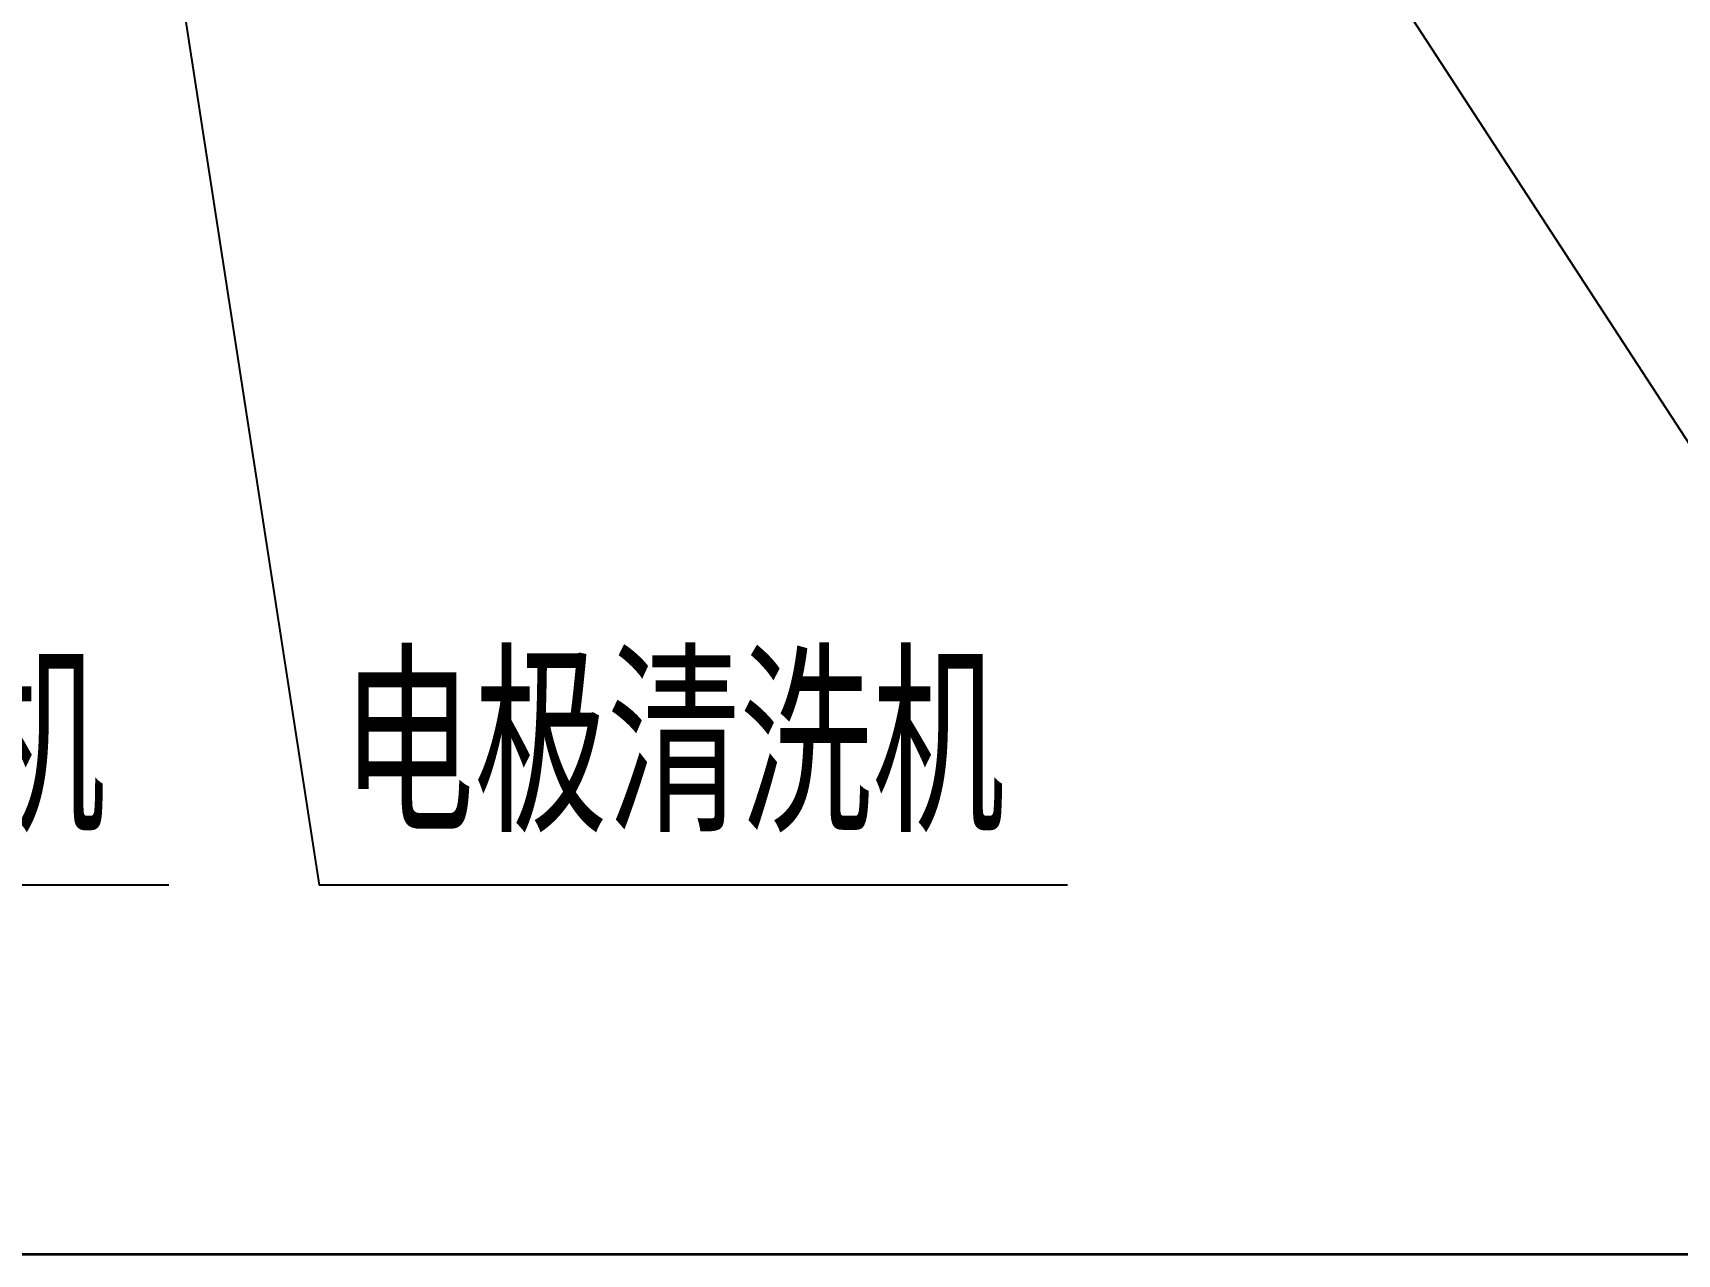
# Model space of a CAD drawing. Header units: millimetres. Extents: x 0 to 420, y 0 to 297.
# Drawn here: x 293.23 to 326.64, y 103.19 to 128.02 of the extents above; entities that cross this region are included whole.
import ezdxf

# ---------------------------------------------------------------- set-up
doc = ezdxf.new("R2010")
doc.units = ezdxf.units.MM
doc.layers.add('尺寸线层', color=150, linetype='Continuous')
doc.styles.add('SLDTEXTSTYLE0', font='TXT', dxfattribs={"width": 0.7, "bigfont": 'bigfont'})
doc.dimstyles.new('SLDDIMSTYLE1', dxfattribs={"dimtxt": 0.18, "dimasz": 1.016, "dimexe": 0, "dimexo": 0.0625, "dimgap": 0, "dimtad": 0, "dimtih": 1, "dimtoh": 1, "dimdec": 0, "dimrnd": 1e-09, "dimzin": 0, "dimdsep": 46, "dimtxsty": 'Standard', "dimblk1": 'DOT', "dimblk2": 'DOT', "dimsah": 1, "dimcen": 0.09, "dimadec": 0, "dimazin": 0, "dimtfac": 1.016, "dimtdec": 0, "dimtofl": 0, "dimtmove": 0, "dimatfit": 3, "dimldrblk": 'DOT', "dimfxl": 0, "dimfrac": 2, "dimtolj": 1, "dimtzin": 0, "dimarcsym": 0})
doc.dimstyles.new('SLDDIMSTYLE2', dxfattribs={"dimtxt": 0.18, "dimasz": 3.302, "dimexe": 0, "dimexo": 0.0625, "dimgap": 0, "dimtad": 0, "dimtih": 1, "dimtoh": 1, "dimdec": 0, "dimrnd": 1e-09, "dimzin": 0, "dimdsep": 46, "dimtxsty": 'Standard', "dimsah": 1, "dimcen": 0.09, "dimadec": 0, "dimazin": 0, "dimtfac": 3.302, "dimtdec": 0, "dimtofl": 0, "dimtmove": 0, "dimatfit": 3, "dimfxl": 0, "dimfrac": 2, "dimtolj": 1, "dimtzin": 0, "dimarcsym": 0})

# ---------------------------------------------------------------- blocks, each defined once
blk = doc.blocks.new('SW_NOTE_0_1')
at = {"layer": '尺寸线层', "color": 0}
blk.add_line((15.199, 0), (0, 0), dxfattribs=at)
at = {"layer": '尺寸线层', "color": 0, "insert": (0.436, 4.574), "char_height": 3.5, "attachment_point": 1, "style": 'SLDTEXTSTYLE0'}
blk.add_mtext('手动清洗机', dxfattribs=at)
blk = doc.blocks.new('SW_NOTE_0_2')
at = {"layer": '尺寸线层', "color": 0}
blk.add_line((15.204, 0), (0, 0), dxfattribs=at)
at = {"layer": '尺寸线层', "color": 0, "insert": (0.455, 4.574), "char_height": 3.5, "attachment_point": 1, "style": 'SLDTEXTSTYLE0'}
blk.add_mtext('电极清洗机', dxfattribs=at)
blk = doc.blocks.new('_Dot')
at = {"color": 0, "linetype": 'ByBlock', "lineweight": -2}
blk.add_line((-0.5, 0), (-1, 0), dxfattribs=at)
at = {"color": 0, "linetype": 'ByBlock', "const_width": 0.5}
blk.add_lwpolyline([(-0.25, 0, 1), (0.25, 0, 1)], format="xyb", close=True, dxfattribs=at)

msp = doc.modelspace()

# ---------------------------------------------------------------- linework, layer by layer
at = {"color": 7, "linetype": 'Continuous', "lineweight": 35}
msp.add_line((60.597, 103.1922), (370.597, 103.1922), dxfattribs=at)

# ---------------------------------------------------------------- block references
at = {"layer": '尺寸线层'}
for name, p in [('SW_NOTE_0_1', (280.7925, 110.6927)), ('SW_NOTE_0_2', (299.0465, 110.6927))]:
    msp.add_blockref(name, p, dxfattribs=at)

# ---------------------------------------------------------------- leaders
for points, dimstyle in [([(294.3629, 141.0062), (299.0465, 110.6927)], 'SLDDIMSTYLE1'), ([(318.4096, 132.6797), (332.72, 110.6927)], 'SLDDIMSTYLE2')]:
    msp.add_leader(points, dimstyle=dimstyle, dxfattribs=at)

doc.saveas('drawing.dxf')
